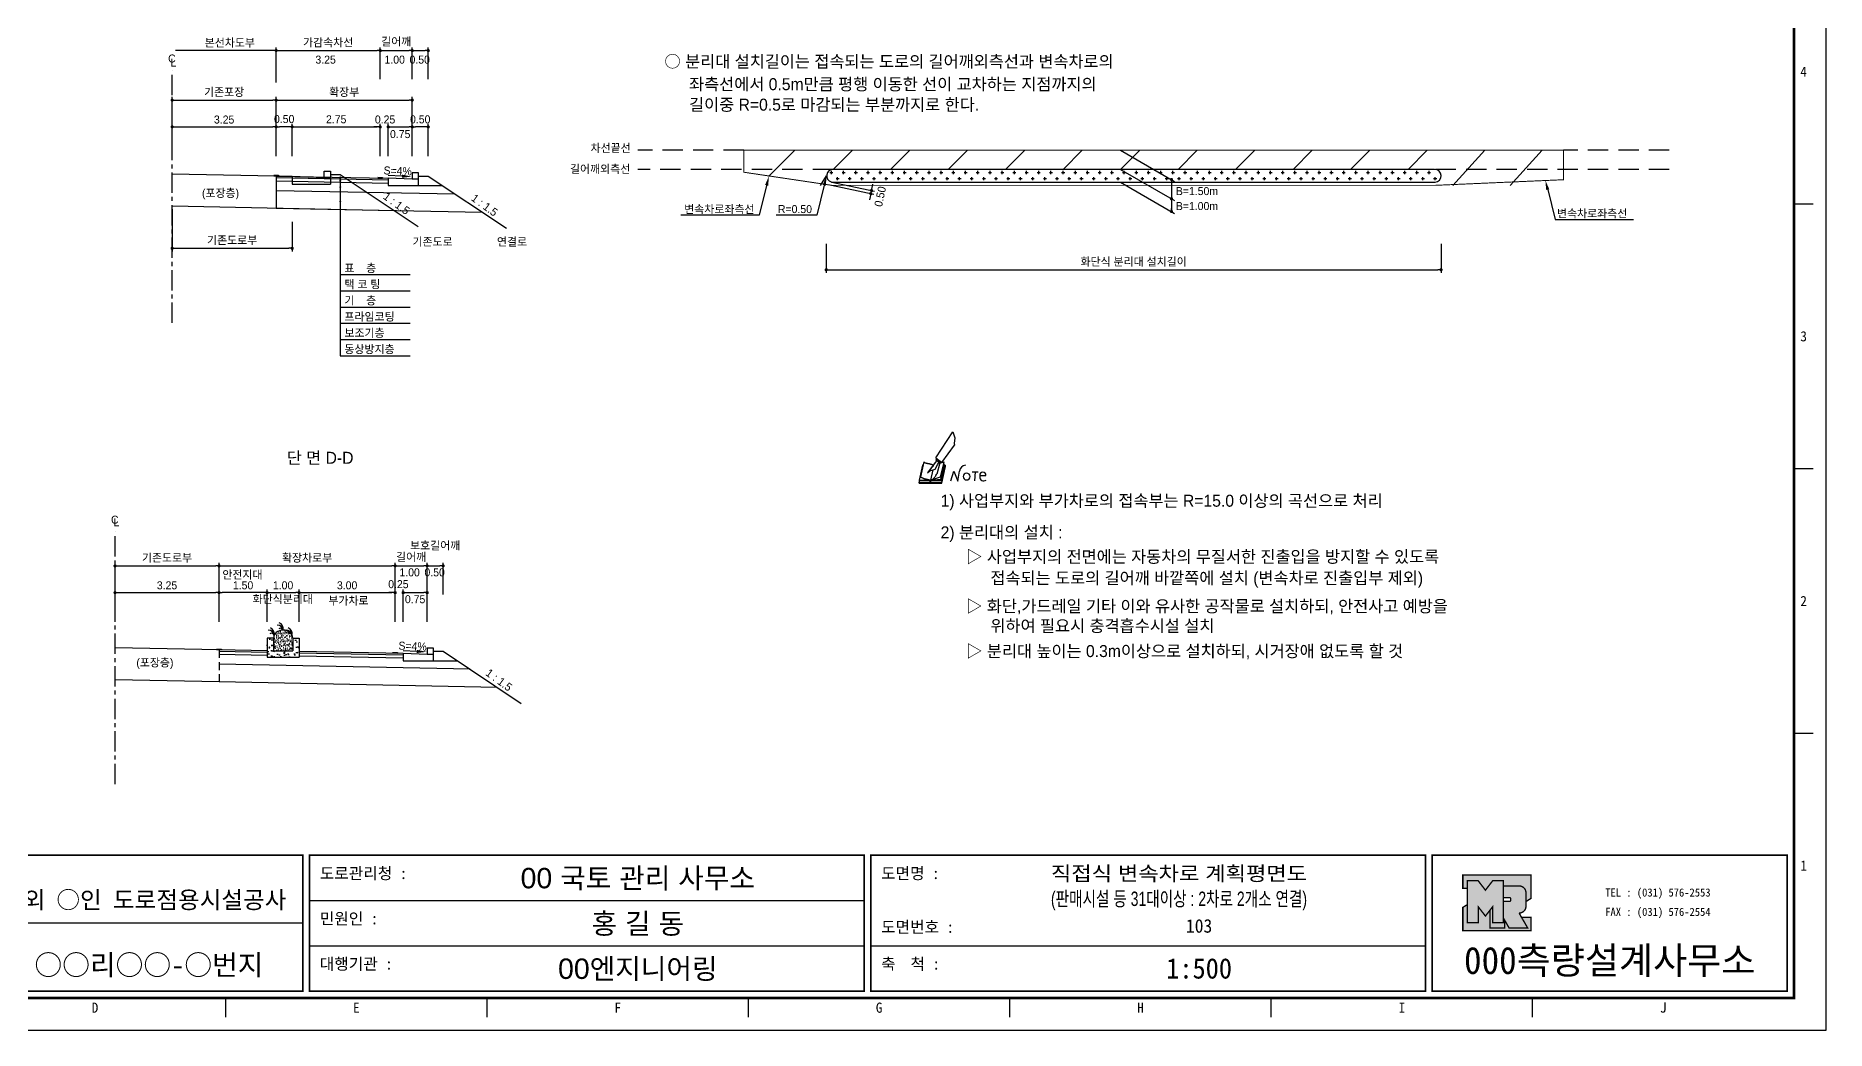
# Model space of a CAD drawing. Header units: millimetres. Extents: x 456 to 880, y -4 to 296.
# Drawn here: x 600.1 to 879.7, y -3.7 to 151.5 of the extents above; entities that cross this region are included whole.
import ezdxf
from ezdxf.enums import TextEntityAlignment as Align

# ---------------------------------------------------------------- set-up
doc = ezdxf.new("R2010")
doc.units = ezdxf.units.MM
doc.linetypes.add('CENTER', pattern=[50.8, 31.75, -6.35, 6.35, -6.35])
doc.linetypes.add('HIDDEN', pattern=[9.525, 6.35, -3.175])
for name, color, linetype in [('CC-GSTR-0004', 4, 'Continuous'), ('CM-LANE-0030', 30, 'Continuous'), ('CZ-DIMT-0002', 7, 'Continuous'), ('CZ-EXST-0002', 1, 'Continuous'), ('CZ-LIN1-0007', 7, 'Continuous'), ('CZ-LIN2-0003', 3, 'Continuous'), ('CZ-LINE-0001', 7, 'Continuous'), ('CZ-TEXT-BOX0', 7, 'Continuous'), ('TITLE', 7, 'Continuous')]:
    doc.layers.add(name, color=color, linetype=linetype)
doc.styles.add('견고딕', font='arial.ttf')
doc.styles.add('돋움', font='')
doc.styles.add('돋음체', font='')
doc.styles.get('돋움').set_extended_font_data('Dotum')
doc.styles.get('돋음체').set_extended_font_data('DotumChe')

# ---------------------------------------------------------------- blocks, each defined once
blk = doc.blocks.new('note')
for p, q in [((0.85, 3.5), (3.53, 7.57)), ((3.53, 7.57), (3.8, 6.64)), ((3.8, 6.64), (3.69, 5.72)), ((3.69, 5.72), (3.74, 5.46)), ((-1.01, 2.9), (-1.53, 0.52)), ((-1, 2.9), (-1.01, 2.9)), ((-0.98, 2.85), (-1, 2.9)), ((-0.95, 2.8), (-0.98, 2.85)), ((1, 3.1), (0.75, 2.77)), ((0.85, 3.5), (1.8, 2.79)), ((1, 3.4), (0.85, 3.21)), ((0.85, 3.21), (1.52, 2.71)), ((1.16, 2.53), (1.37, 2.82)), ((2.13, 2.84), (1.44, 2.63)), ((1.52, 2.71), (1.66, 2.9)), ((1.6, 0.53), (2.13, 2.84)), ((1.8, 2.79), (3.74, 5.46)), ((-1.24, 2.36), (-1.77, 0)), ((-1.77, 0), (1.77, 0)), ((-1.77, 0), (-1.77, -0.3)), ((-1.53, 0.52), (-1.55, 0.54)), ((-1.48, 0.48), (-1.53, 0.52)), ((-1.43, 0.44), (-1.48, 0.48)), ((-1.38, 0.41), (-1.43, 0.44)), ((-1.33, 0.4), (-1.38, 0.41)), ((-1.27, 0.37), (-1.33, 0.4)), ((-1.22, 0.35), (-1.27, 0.37)), ((-1.13, 2.36), (-1.24, 2.36)), ((-1.17, 0.33), (-1.22, 0.35)), ((-1.12, 0.32), (-1.17, 0.33)), ((-1.02, 0.25), (-1.12, 0.32)), ((-0.97, 0.22), (-1.02, 0.25)), ((-0.93, 0.21), (-0.97, 0.22)), ((-0.9, 2.75), (-0.95, 2.8)), ((-0.88, 0.19), (-0.93, 0.21)), ((-0.85, 2.72), (-0.9, 2.75)), ((-0.8, 0.18), (-0.88, 0.19)), ((-0.79, 2.69), (-0.85, 2.72)), ((-0.75, 0.17), (-0.8, 0.18)), ((-0.74, 2.68), (-0.79, 2.69)), ((-0.7, 0.16), (-0.75, 0.17)), ((-0.69, 2.65), (-0.74, 2.68)), ((-0.64, 0.15), (-0.7, 0.16)), ((-0.64, 2.65), (-0.69, 2.65)), ((-0.59, 2.63), (-0.64, 2.65)), ((-0.58, 0.14), (-0.64, 0.15)), ((-0.54, 2.62), (-0.59, 2.63)), ((-0.53, 0.13), (-0.58, 0.14)), ((-0.48, 2.61), (-0.54, 2.62)), ((-0.48, 0.12), (-0.53, 0.13)), ((-0.43, 2.61), (-0.48, 2.61)), ((-0.43, 0.11), (-0.48, 0.12)), ((0.75, 2.77), (-0.46, 1.16)), ((0.37, 2.24), (-0.46, 1.16)), ((-0.46, 1.16), (-0.08, 1.47)), ((-0.38, 2.59), (-0.43, 2.61)), ((-0.38, 0.08), (-0.43, 0.11)), ((-0.33, 2.59), (-0.38, 2.59)), ((-0.29, 0.06), (-0.38, 0.08)), ((-0.27, 2.58), (-0.33, 2.59)), ((-0.23, 0.05), (-0.29, 0.06)), ((-0.22, 2.57), (-0.27, 2.58)), ((-0.16, 0.04), (-0.23, 0.05)), ((-0.17, 2.56), (-0.22, 2.57)), ((-0.12, 2.55), (-0.17, 2.56)), ((-0.11, 0.03), (-0.16, 0.04)), ((-0.07, 2.53), (-0.12, 2.55)), ((-0.04, 0.02), (-0.11, 0.03)), ((-0.08, 1.47), (0.72, 1.75)), ((-0.01, 2.51), (-0.07, 2.53)), ((-0.05, -0.3), (-0.05, 0)), ((0, 0), (-0.04, 0.02)), ((0.04, 2.5), (-0.01, 2.51)), ((0.37, 1.63), (0, 0)), ((0, 0), (1.6, 0.53)), ((0, 0), (1.65, 0.18)), ((0, 0.01), (0.06, 0.04)), ((0, -0.3), (0, 0)), ((0.09, 2.48), (0.04, 2.5)), ((0.05, -0.3), (0.05, 0)), ((0.06, 0.04), (0.11, 0.07)), ((0.14, 2.48), (0.09, 2.48)), ((0.11, 0.07), (0.16, 0.09)), ((0.2, 2.47), (0.14, 2.48)), ((0.16, 0.09), (0.21, 0.12)), ((0.26, 2.43), (0.18, 2.46)), ((0.21, 0.12), (0.27, 0.14)), ((0.34, 2.4), (0.26, 2.43)), ((0.27, 0.14), (0.36, 0.19)), ((0.45, 2.37), (0.34, 2.4)), ((0.36, 0.19), (0.41, 0.22)), ((0.41, 0.22), (0.46, 0.27)), ((0.46, 0.27), (0.51, 0.3)), ((0.51, 0.3), (0.56, 0.34)), ((0.56, 0.34), (0.6, 0.4)), ((0.6, 0.4), (0.64, 0.45)), ((0.64, 0.45), (0.67, 0.51)), ((0.67, 0.51), (0.74, 0.58)), ((0.72, 1.75), (1.16, 2.53)), ((0.74, 0.58), (0.79, 0.63)), ((0.79, 0.63), (0.83, 0.68)), ((0.83, 0.68), (0.86, 0.73)), ((0.86, 0.73), (0.89, 0.79)), ((0.89, 0.84), (0.92, 0.89)), ((0.89, 0.79), (0.89, 0.84)), ((0.92, 0.89), (0.96, 0.95)), ((0.96, 0.95), (1.01, 0.97)), ((1.47, 2.74), (1.01, 0.97)), ((1.65, 0.18), (2.19, 2.48)), ((1.77, 0), (2.3, 2.36)), ((1.77, -0.3), (2.3, 2.07)), ((1.77, -0.38), (2.3, 1.99)), ((1.77, -0.44), (2.3, 1.93)), ((1.77, 0), (1.77, -0.3)), ((2.19, 2.48), (2.04, 2.47)), ((2.3, 2.36), (2.16, 2.36)), ((2.3, 2.36), (2.3, 2.07)), ((3.21, -0.08), (3.68, 1.4)), ((3.68, 1.4), (4.26, -0.14)), ((4.26, -0.14), (4.56, 1.44)), ((6.55, 1.34), (7.46, 1.34)), ((7.01, 1.34), (6.87, -0.11)), ((7.71, 0.77), (7.71, 0.55)), ((7.71, 0.77), (8.67, 0.77)), ((-1.77, -0.3), (1.77, -0.3)), ((-1.77, -0.43), (-1.77, -0.3)), ((-1.77, -0.37), (1.77, -0.37)), ((-1.77, -0.43), (1.77, -0.43))]:
    blk.add_line(p, q)
for centre, major_axis, start_param, end_param in [((0.4, 2.31), (0.0702, 0.0702), 3.283946, 6.425539), ((5.68, 1.23), (-0.806, 0.806), -0.591174, 0.597824), ((5.66, 0.58), (-0.378, 0.378), 3.926991, 10.210176), ((8.3, 0.49), (0.422, 0.422), 2.265602, 4.634911), ((8.19, 0.77), (-0.342, 0.342), 3.926991, 7.068583)]:
    blk.add_ellipse(centre, major_axis=major_axis, ratio=1, start_param=start_param, end_param=end_param)
blk = doc.blocks.new('_Dot')
at = {"color": 0, "linetype": 'ByBlock', "lineweight": -2}
blk.add_line((-0.5, 0), (-1, 0), dxfattribs=at)
at = {"color": 0, "linetype": 'ByBlock', "const_width": 0.5}
blk.add_lwpolyline([(-0.25, 0, 1), (0.25, 0, 1)], format="xyb", close=True, dxfattribs=at)

msp = doc.modelspace()

# ---------------------------------------------------------------- hatches: boundary and pattern name
at = {"layer": 'CZ-EXST-0002'}
h = msp.add_hatch(dxfattribs=at)
h.set_pattern_fill('AR-SAND', color=256, scale=0.01, style=0)
h.set_pattern_definition([(37.5, (-471.89, 3538.33456), (-0.016000313, 0.489413237), [0, -0.38608, 0, -0.4318, 0, -0.41275]), (7.5, (-471.89, 3538.33456), (0.44952328, 0.7168251), [0, -0.20828, 0, -0.34798, 0, -0.13335]), (327.5, (-472.20244, 3538.33456), (0.79099237, 0.001437185), [0, -0.127, 0, -0.4572, 0, -0.5969]), (317.5, (-472.20244, 3538.33456), (0.76355645, 0.22292932), [0, -0.0635, 0, -0.29972, 0, -0.3429])])
edge = h.paths.add_edge_path()
edge.add_ellipse((638.73, 57.49), major_axis=(-1.5, 0), ratio=0.829212, start_angle=180, end_angle=360)
edge.add_line((637.23, 57.49), (637.23, 55.49))
edge.add_line((637.23, 55.49), (640.23, 55.49))
edge.add_line((640.23, 55.49), (640.23, 57.49))
h = msp.add_hatch(dxfattribs=at)
h.set_pattern_fill('AR-CONC', color=256, scale=0.01, style=0)
h.set_pattern_definition([(50, (-471.89, 3538.3346), (1.8218467, -0.15939086), [0.1905, -2.0955]), (355, (-471.89, 3538.3346), (-0.3524283, 1.9105664), [0.1524, -1.6764]), (100.451, (-471.7382, 3538.3213), (1.469425, 1.7511669), [0.1619, -1.7809]), (46.1842, (-471.89, 3538.8426), (2.7107904, -0.4204233), [0.28575, -3.14325]), (96.6356, (-471.664, 3538.8075), (2.3740423, 2.4742556), [0.24285, -2.67135]), (351.184, (-471.89, 3538.8426), (2.374046, 2.4742512), [0.2286, -2.5146]), (21, (-471.636, 3538.7156), (1.5161488, -1.0226552), [0.1905, -2.0955]), (326, (-471.636, 3538.7156), (0.6180203, 1.8418797), [0.1524, -1.6764]), (71.4514, (-471.5097, 3538.6303), (2.1341649, 0.8192286), [0.1619, -1.7809]), (37.5, (-471.89, 3538.33456), (0.03088603, 0.84555039), [0, -1.65608, 0, -1.7018, 0, -1.68275]), (7.5, (-471.89, 3538.3346), (0.66819663, 1.00180575), [0, -0.97028, 0, -1.61798, 0, -0.64135]), (327.5, (-472.45644, 3538.33456), (1.35590595, -0.05728744), [0, -0.635, 0, -1.9812, 0, -2.6289]), (317.5, (-472.7104, 3538.3346), (1.4812918, 0.2542649), [0, -0.8255, 0, -1.31572, 0, -1.8669])])
h.paths.add_polyline_path([(641.23, 54.49), (641.23, 57.49), (640.23, 57.49), (640.23, 55.49), (637.23, 55.49), (637.23, 57.49), (636.23, 57.49), (636.23, 54.49)])
at = {"layer": 'CZ-LIN1-0007'}
for points in [[(638.02, 129.64), (638.02, 129.77), (637.27, 129.78), (637.27, 129.66)], [(654.27, 129.32), (654.27, 129.44), (653.52, 129.46), (653.52, 129.33)], [(629.1, 55.64), (629.1, 55.77), (628.35, 55.78), (628.35, 55.66)], [(656.6, 55.09), (656.6, 55.22), (655.85, 55.23), (655.85, 55.11)]]:
    msp.add_hatch(color=256, dxfattribs=at).paths.add_polyline_path(points)
at = {"layer": 'CZ-LIN2-0003'}
h = msp.add_hatch(dxfattribs=at)
h.set_pattern_fill('CROSS', color=256, scale=0.15, style=0)
h.set_pattern_definition([(0, (391.714, -327.96), (0.9525, 0.9525), [0.47625, -1.42875]), (90, (391.9521, -328.1981), (-0.9525, 0.9525), [0.47625, -1.42875])])
h.paths.add_polyline_path([(724.62, 130.69, 0.857281), (724.32, 128.73, -0.001024), (724.46, 128.69), (818.59, 128.69, 1), (818.59, 130.69)])
at = {"layer": 'TITLE', "ltscale": 150}
h = msp.add_hatch(color=8, dxfattribs=at)
edge = h.paths.add_edge_path()
edge.add_line((833.66, 20.48), (822.99, 20.48))
edge.add_line((822.99, 20.48), (822.99, 18.4))
edge.add_line((822.99, 18.4), (823.7, 18.4))
edge.add_line((823.7, 18.4), (823.7, 19.58))
edge.add_line((823.7, 19.58), (825.39, 19.58))
edge.add_line((825.39, 19.58), (826.52, 18.12))
edge.add_line((826.52, 18.12), (827.65, 19.58))
edge.add_line((827.65, 19.58), (829.34, 19.58))
edge.add_line((829.34, 19.58), (829.34, 18.78))
edge.add_line((829.34, 18.78), (831.78, 18.78))
edge.add_arc((831.78, 17.71), 1.07, 0, 90, ccw=False)
edge.add_line((832.85, 17.71), (832.85, 16.34))
edge.add_line((832.85, 16.34), (833.66, 16.85))
edge.add_line((833.66, 16.85), (833.66, 20.48))
h.paths.add_polyline_path([(827.21, 14.96), (826.52, 14.08), (825.39, 15.53), (825.39, 13.02), (823.7, 13.02), (823.7, 15.87), (822.99, 15.43), (822.99, 11.79), (833.66, 11.79), (833.66, 13.87), (832.16, 13.87), (833.12, 12.22), (830.22, 12.22), (829.52, 13.43), (829.52, 12.22), (827.21, 12.22)])
msp.add_hatch(color=5, dxfattribs=at).paths.add_polyline_path([(829.34, 19.58), (827.65, 19.58), (826.52, 18.12), (825.39, 19.58), (823.7, 19.58), (823.7, 13.02), (825.39, 13.02), (825.39, 15.53), (826.52, 14.08), (827.65, 15.53), (827.65, 13.02), (829.34, 13.02)])
h = msp.add_hatch(color=161, dxfattribs=at)
edge = h.paths.add_edge_path()
edge.add_arc((831.78, 17.71), 1.07, 360, 450)
edge.add_line((831.78, 18.78), (829.34, 18.78))
edge.add_line((829.34, 18.78), (829.34, 16.93))
edge.add_line((829.34, 16.93), (830.34, 16.93))
edge.add_arc((830.34, 16.81), 0.113, 0, 90, ccw=False)
edge.add_line((830.45, 16.81), (830.45, 16.5))
edge.add_arc((830.34, 16.5), 0.113, 270, 360, ccw=False)
edge.add_line((830.34, 16.39), (829.34, 16.39))
edge.add_line((829.34, 16.39), (829.34, 13.02))
edge.add_line((829.34, 13.02), (827.65, 13.02))
edge.add_line((827.65, 13.02), (827.65, 15.53))
edge.add_line((827.65, 15.53), (827.21, 14.96))
edge.add_line((827.21, 14.96), (827.21, 12.22))
edge.add_line((827.21, 12.22), (829.52, 12.22))
edge.add_line((829.52, 12.22), (829.52, 13.43))
edge.add_line((829.52, 13.43), (830.22, 12.22))
edge.add_line((830.22, 12.22), (833.12, 12.22))
edge.add_line((833.12, 12.22), (831.78, 14.54))
edge.add_arc((831.78, 15.61), 1.07, 270, 360)
edge.add_line((832.85, 15.61), (832.85, 17.71))

# ---------------------------------------------------------------- linework, layer by layer
at = {"color": 0, "linetype": 'ByBlock', "lineweight": -2}
for p, q in [((637.4, 149.24), (637.15, 149.24)), ((777.48, 128.85), (777.48, 128.6)), ((730.48, 126.65), (730.43, 126.41)), ((730.69, 127.62), (730.74, 127.86)), ((777.48, 125.85), (777.48, 125.6)), ((777.48, 124.35), (777.48, 124.6))]:
    msp.add_line(p, q, dxfattribs=at)
at = {"color": 0, "linetype": 'ByBlock', "const_width": 0.25}
for points in [[(637.52, 149.24, 1), (637.77, 149.24, 1)], [(777.48, 128.98, 1), (777.48, 129.23, 1)], [(730.51, 126.77, 1), (730.56, 127.02, 1)], [(730.66, 127.5, 1), (730.61, 127.25, 1)], [(777.48, 125.98, 1), (777.48, 126.23, 1)], [(777.48, 124.23, 1), (777.48, 123.98, 1)]]:
    msp.add_lwpolyline(points, format="xyb", close=True, dxfattribs=at)
at = {"layer": 'CC-GSTR-0004'}
for points in [[(659.9, 129.15), (658.9, 129.15), (655.15, 129.3), (655.15, 128.15), (659.9, 128.15), (659.9, 130.15), (658.9, 130.15), (658.9, 129.15)], [(662.23, 54.93), (661.23, 54.93), (657.48, 55.08), (657.48, 53.93), (662.23, 53.93), (662.23, 55.93), (661.23, 55.93), (661.23, 54.93)]]:
    msp.add_lwpolyline(points, dxfattribs=at)
at = {"layer": 'CM-LANE-0030'}
for p, q in [((714.62, 129.65), (718.66, 133.69)), ((724.64, 130.69), (727.64, 133.69)), ((733.62, 130.69), (736.62, 133.69)), ((742.6, 130.69), (745.6, 133.69)), ((751.58, 130.69), (754.58, 133.69)), ((760.56, 130.69), (763.56, 133.69)), ((769.54, 130.69), (772.54, 133.69)), ((778.52, 130.69), (781.52, 133.69)), ((787.5, 130.69), (790.5, 133.69)), ((796.48, 130.69), (799.48, 133.69)), ((805.46, 130.69), (808.46, 133.69)), ((814.44, 130.69), (817.44, 133.69)), ((821.42, 128.19), (826.42, 133.69)), ((830.4, 128.19), (835.4, 133.69)), ((722.64, 128.19), (723.62, 129.67))]:
    msp.add_line(p, q, dxfattribs=at)
at = {"layer": 'CM-LANE-0030', "const_width": 0.15}
msp.add_lwpolyline([(838.72, 133.69), (838.72, 129.07), (818.62, 128.19), (724.46, 128.19, -0.142447), (724.46, 128.19), (710.69, 130.24), (710.69, 133.69)], format="xyb", close=True, dxfattribs=at)
at = {"layer": 'CZ-EXST-0002'}
for p, q in [((621.4, 129.98), (640.15, 129.6)), ((640.15, 129.6), (640.15, 128.4)), ((640.15, 129.6), (645.15, 129.4)), ((645.15, 129.4), (645.15, 130.4)), ((645.15, 130.4), (646.15, 130.4)), ((645.15, 129.4), (646.15, 129.4)), ((646.15, 130.4), (646.15, 128.4)), ((646.15, 129.9), (647.65, 129.9)), ((647.65, 129.9), (659.85, 121.77)), ((640.15, 128.4), (646.15, 128.4)), ((621.4, 124.98), (656.08, 124.28)), ((628.73, 55.65), (612.48, 55.98)), ((628.73, 50.65), (612.48, 50.98))]:
    msp.add_line(p, q, dxfattribs=at)
at = {"layer": 'CZ-LIN1-0007'}
for p, q in [((637.27, 129.78), (638.02, 129.77)), ((637.27, 129.66), (638.02, 129.64)), ((638.02, 129.77), (638.02, 129.64)), ((653.52, 129.46), (654.27, 129.44)), ((653.52, 129.33), (654.27, 129.32)), ((654.27, 129.44), (654.27, 129.32)), ((628.35, 55.78), (629.1, 55.77)), ((628.35, 55.66), (628.35, 55.78)), ((629.1, 55.64), (628.35, 55.66)), ((629.1, 55.77), (629.1, 55.64)), ((655.85, 55.11), (655.85, 55.23)), ((655.85, 55.23), (656.6, 55.22)), ((656.6, 55.09), (655.85, 55.11)), ((656.6, 55.22), (656.6, 55.09))]:
    msp.add_line(p, q, dxfattribs=at)
at = {"layer": 'CZ-LIN2-0003'}
for p, q in [((637.65, 129.65), (655.15, 129.3)), ((637.65, 129.65), (637.65, 124.65)), ((637.65, 129.4), (655.15, 129.05)), ((637.65, 128.9), (655.15, 128.55)), ((659.9, 129.65), (661.4, 129.65)), ((661.4, 129.65), (673.6, 121.52)), ((637.65, 127.4), (665.61, 126.84)), ((659.9, 128.15), (663.65, 128.15)), ((637.65, 124.65), (669.87, 124.01)), ((636.23, 57.49), (636.23, 54.49)), ((637.23, 57.49), (636.23, 57.49)), ((637.23, 57.49), (637.23, 55.49)), ((640.23, 57.49), (640.23, 55.49)), ((640.23, 57.49), (641.23, 57.49)), ((641.23, 57.49), (641.23, 54.49)), ((636.23, 55.5), (628.73, 55.65)), ((636.23, 55.25), (628.73, 55.4)), ((636.23, 54.75), (628.73, 54.9)), ((667.94, 52.62), (628.73, 53.4)), ((636.23, 54.49), (641.23, 54.49)), ((637.23, 55.49), (640.23, 55.49)), ((657.48, 55.08), (641.23, 55.4)), ((657.48, 54.83), (641.23, 55.15)), ((657.48, 54.33), (641.23, 54.65)), ((662.23, 55.43), (663.73, 55.43)), ((662.23, 53.93), (665.98, 53.93)), ((663.73, 55.43), (675.93, 47.29)), ((672.19, 49.78), (628.73, 50.65))]:
    msp.add_line(p, q, dxfattribs=at)
msp.add_lwpolyline([(818.59, 130.69), (724.62, 130.69, 0.857281), (724.32, 128.73, -0.001024), (724.46, 128.69), (818.62, 128.69), (818.66, 128.69, 0.966023)], format="xyb", close=True, dxfattribs=at)
for centre, radius, start, end in [((636.36, 58.17), 1, 347.1802, 67.3267), ((637.86, 58.61), 0.88, 7.8639, 92.7752), ((638.31, 58.58), 0.44, 19.771, 124.0366), ((637.75, 58.96), 1, 347.1802, 67.3267), ((639.14, 58.17), 1, 347.1802, 67.3267), ((636.46, 57.83), 0.88, 7.8639, 92.7752), ((636.92, 57.8), 0.44, 19.771, 124.0366), ((639.25, 57.83), 0.88, 7.8639, 92.7752), ((639.71, 57.8), 0.44, 19.771, 124.0366)]:
    msp.add_arc(centre, radius, start, end, dxfattribs=at)
msp.add_ellipse((638.73, 57.49), major_axis=(-1.5, 0), ratio=0.829212, start_param=3.141593, end_param=6.283185, dxfattribs=at)
at = {"layer": 'CZ-LINE-0001'}
for p, q in [((637.65, 149.24), (621.9, 149.24)), ((637.65, 144.27), (637.65, 149.74)), ((637.65, 144.77), (637.65, 149.74)), ((638.15, 149.24), (653.4, 149.24)), ((653.9, 144.77), (653.9, 149.74)), ((653.9, 144.77), (653.9, 149.74)), ((654.4, 149.24), (658.4, 149.24)), ((658.9, 144.77), (658.9, 149.74)), ((658.9, 144.77), (658.9, 149.74)), ((659.4, 149.24), (660.9, 149.24)), ((661.4, 144.77), (661.4, 149.74)), ((621.4, 137.82), (621.4, 142)), ((621.9, 141.5), (637.15, 141.5)), ((637.65, 137.82), (637.65, 142)), ((637.65, 137.82), (637.65, 142)), ((638.15, 141.5), (658.4, 141.5)), ((658.9, 137.82), (658.9, 142)), ((621.4, 132.77), (621.4, 137.82)), ((621.9, 137.32), (637.15, 137.32)), ((637.65, 132.77), (637.65, 137.82)), ((637.65, 132.77), (637.65, 137.82)), ((639.65, 137.32), (638.15, 137.32)), ((640.15, 132.77), (640.15, 137.82)), ((640.15, 132.77), (640.15, 137.82)), ((640.65, 137.32), (653.4, 137.32)), ((653.4, 137.32), (652.9, 137.32)), ((653.9, 132.77), (653.9, 137.82)), ((653.9, 132.77), (653.9, 137.82)), ((655.15, 132.77), (655.15, 137.82)), ((655.15, 132.77), (655.15, 137.82)), ((655.65, 137.32), (658.4, 137.32)), ((655.65, 137.32), (656.15, 137.32)), ((658.9, 132.77), (658.9, 137.82)), ((658.9, 135.21), (658.9, 137.82)), ((660.9, 137.32), (659.4, 137.32)), ((661.4, 132.77), (661.4, 137.82)), ((769.54, 133.69), (777.98, 128.81)), ((647.66, 129.46), (647.66, 101.59)), ((724.46, 128.69), (731.12, 127.27)), ((769.54, 130.69), (777.98, 125.81)), ((769.54, 128.69), (777.98, 123.81)), ((777.48, 129.1), (777.48, 124.1)), ((724.36, 128.21), (731.02, 126.79)), ((730.43, 126.41), (730.33, 125.92)), ((730.74, 127.86), (730.84, 128.35)), ((621.4, 124.48), (621.4, 117.86)), ((640.15, 122.47), (640.15, 117.86)), ((621.9, 118.36), (639.65, 118.36)), ((723.56, 119.05), (723.56, 114.51)), ((819.59, 119.05), (819.59, 114.51)), ((724.06, 115.01), (819.09, 115.01)), ((647.66, 114.25), (658.6, 114.25)), ((647.66, 111.72), (658.6, 111.72)), ((647.66, 109.19), (658.6, 109.19)), ((647.66, 106.66), (658.6, 106.66)), ((647.66, 104.12), (658.6, 104.12)), ((647.66, 101.59), (658.6, 101.59)), ((612.48, 65.08), (612.48, 69.26)), ((612.98, 68.76), (628.23, 68.76)), ((628.73, 65.08), (628.73, 69.26)), ((628.73, 65.08), (628.73, 69.26)), ((629.23, 68.76), (655.73, 68.76)), ((656.23, 65.08), (656.23, 69.26)), ((656.23, 64.28), (656.23, 69.26)), ((656.73, 68.76), (660.73, 68.76)), ((661.23, 64.28), (661.23, 69.26)), ((661.23, 64.28), (661.23, 69.26)), ((661.73, 68.76), (663.23, 68.76)), ((663.73, 64.28), (663.73, 69.26)), ((612.48, 60.03), (612.48, 65.08)), ((612.98, 64.58), (628.23, 64.58)), ((628.73, 60.03), (628.73, 65.08)), ((628.73, 60.03), (628.73, 65.08)), ((635.73, 64.58), (629.23, 64.58)), ((636.23, 60.03), (636.23, 65.08)), ((636.23, 60.03), (636.23, 65.08)), ((636.73, 64.58), (640.73, 64.58)), ((641.23, 60.03), (641.23, 65.08)), ((641.23, 60.03), (641.23, 65.08)), ((641.73, 64.58), (655.73, 64.58)), ((655.73, 64.58), (655.23, 64.58)), ((656.23, 60.03), (656.23, 65.08)), ((656.23, 60.03), (656.23, 65.08)), ((657.48, 60.03), (657.48, 65.08)), ((657.48, 60.03), (657.48, 65.08)), ((657.98, 64.58), (658.48, 64.58)), ((657.98, 64.58), (660.73, 64.58)), ((661.23, 60.03), (661.23, 65.08))]:
    msp.add_line(p, q, dxfattribs=at)
at = {"layer": 'CZ-LINE-0001', "linetype": 'CENTER', "ltscale": 0.1}
for p, q in [((621.4, 106.7), (621.4, 146.08)), ((612.48, 34.69), (612.48, 74.07))]:
    msp.add_line(p, q, dxfattribs=at)
at = {"layer": 'CZ-LINE-0001', "linetype": 'HIDDEN', "ltscale": 0.5}
for p, q in [((710.69, 133.69), (694.16, 133.69)), ((855.24, 133.69), (838.72, 133.69)), ((724.62, 130.69), (694.16, 130.69)), ((855.24, 130.69), (818.59, 130.69))]:
    msp.add_line(p, q, dxfattribs=at)
at = {"layer": 'CZ-LINE-0001', "linetype": 'HIDDEN', "ltscale": 0.2}
msp.add_line((628.73, 55.65), (628.73, 50.65), dxfattribs=at)
at = {"layer": 'CZ-LINE-0001'}
for points in [[(657.29, 129.62), (655.15, 129.71)], [(714.25, 128.19), (713.08, 123.53), (700.85, 123.53)], [(723.25, 128.22), (722.08, 123.55), (715.74, 123.55)], [(659.62, 55.4), (657.48, 55.48)]]:
    msp.add_lwpolyline(points, dxfattribs=at)
at = {"layer": 'CZ-LINE-0001', "extrusion": (0, 0, -1)}
msp.add_lwpolyline([(-836.25, 127.53), (-837.42, 122.86), (-849.65, 122.86)], dxfattribs=at)
at = {"layer": 'CZ-LINE-0001', "linetype": 'ByBlock'}
for centre, start, end in [((647.66, 129.4), 0, 180), ((647.66, 129.4), 0, 180), ((647.66, 129.4), 180, 0), ((647.66, 129.4), 180, 0), ((647.66, 129.19), 0, 180), ((647.66, 129.19), 0, 180), ((647.66, 129.19), 180, 0), ((647.66, 129.19), 180, 0), ((647.66, 128.96), 0, 180), ((647.66, 128.96), 0, 180), ((647.66, 128.96), 180, 0), ((647.66, 128.96), 180, 0), ((647.66, 128.71), 0, 180), ((647.66, 128.71), 0, 180), ((647.66, 128.71), 180, 0), ((647.66, 128.71), 180, 0), ((647.66, 127.91), 0, 180), ((647.66, 127.91), 0, 180), ((647.66, 127.91), 180, 0), ((647.66, 127.91), 180, 0), ((647.66, 125.67), 0, 180), ((647.66, 125.67), 0, 180), ((647.66, 125.67), 180, 0), ((647.66, 125.67), 180, 0)]:
    msp.add_arc(centre, 0.0625, start, end, dxfattribs=at)
at = {"layer": 'CZ-LINE-0001'}
for points in [[(657.3, 129.87), (658.79, 129.56), (657.28, 129.37)], [(714.01, 128.25), (714.62, 129.65), (714.49, 128.13)], [(723.01, 128.28), (723.62, 129.67), (723.5, 128.15)], [(659.63, 55.65), (661.12, 55.34), (659.61, 55.15)]]:
    msp.add_solid(points, dxfattribs=at)
at = {"layer": 'CZ-LINE-0001', "extrusion": (0, 0, -1)}
msp.add_solid([(-836.49, 127.59), (-835.88, 128.98), (-836.01, 127.47)], dxfattribs=at)
at = {"layer": 'TITLE', "color": 7, "linetype": 'Continuous'}
for p, q in [((877.73, 125.27), (874.71, 125.27)), ((877.73, 83.94), (874.71, 83.94)), ((877.73, 42.61), (874.71, 42.61)), ((629.76, -1.74), (629.76, 1.29)), ((670.59, -1.74), (670.59, 1.29)), ((711.41, -1.74), (711.41, 1.29)), ((752.24, -1.74), (752.24, 1.29)), ((793.06, -1.74), (793.06, 1.29)), ((833.88, -1.74), (833.88, 1.29))]:
    msp.add_line(p, q, dxfattribs=at)
at = {"layer": 'TITLE', "ltscale": 150}
for p, q in [((642.87, 16.49), (729.48, 16.49)), ((641.81, 12.96), (555.2, 12.96)), ((642.87, 9.42), (729.48, 9.42)), ((730.54, 9.42), (817.15, 9.42))]:
    msp.add_line(p, q, dxfattribs=at)
at = {"layer": 'TITLE'}
msp.add_line((874.82, 1.29), (465.96, 1.29), dxfattribs=at)
msp.add_lwpolyline([(456.38, -3.75), (879.74, -3.75), (879.74, 295.63), (456.38, 295.63)], close=True, dxfattribs=at)
at = {"layer": 'TITLE', "linetype": 'Continuous', "const_width": 0.403}
msp.add_lwpolyline([(466.46, 1.29), (466.46, 290.59), (874.71, 290.59), (874.71, 1.29)], close=True, dxfattribs=at)
at = {"layer": 'TITLE', "ltscale": 150}
for points, const_width in [([(555.2, 23.57), (641.81, 23.57), (641.81, 2.35), (555.2, 2.35)], 0.265), ([(729.48, 2.35), (642.87, 2.35), (642.87, 23.57), (729.48, 23.57)], 0.265), ([(730.54, 23.57), (817.15, 23.57), (817.15, 2.35), (730.54, 2.35)], 0.265), ([(873.65, 23.57), (873.65, 2.35), (818.21, 2.35), (818.21, 23.57), (873.65, 23.57)], 0.265), ([(829.34, 19.58), (827.65, 19.58), (826.52, 18.12), (825.39, 19.58), (823.7, 19.58), (823.7, 13.02), (825.39, 13.02), (825.39, 15.53), (826.52, 14.08), (827.65, 15.53), (827.65, 13.02), (829.34, 13.02)], 0.212), ([(827.21, 14.96), (826.52, 14.08), (825.39, 15.53), (825.39, 13.02), (823.7, 13.02), (823.7, 15.87), (822.99, 15.43), (822.99, 11.79), (833.66, 11.79), (833.66, 13.87), (832.16, 13.87), (833.12, 12.22), (830.22, 12.22), (829.52, 13.43), (829.52, 12.22), (827.21, 12.22)], 0.212)]:
    msp.add_lwpolyline(points, close=True, dxfattribs=dict(at, const_width=const_width))
at = {"layer": 'TITLE', "ltscale": 150, "const_width": 0.212}
for points in [[(833.66, 20.48), (822.99, 20.48), (822.99, 18.4), (823.7, 18.4), (823.7, 19.58), (825.39, 19.58), (826.52, 18.12), (827.65, 19.58), (829.34, 19.58), (829.34, 18.78), (831.78, 18.78, -0.414214), (832.85, 17.71), (832.85, 16.34), (833.66, 16.85)], [(832.85, 17.71, 0.414214), (831.78, 18.78), (829.34, 18.78), (829.34, 16.93), (830.34, 16.93, -0.414214), (830.45, 16.81), (830.45, 16.5, -0.414214), (830.34, 16.39), (829.34, 16.39), (829.34, 13.02), (827.65, 13.02), (827.65, 15.53), (827.21, 14.96), (827.21, 12.22), (829.52, 12.22), (829.52, 13.43), (830.22, 12.22), (833.12, 12.22), (831.78, 14.54, 0.414214), (832.85, 15.61)]]:
    msp.add_lwpolyline(points, format="xyb", close=True, dxfattribs=at)

# ---------------------------------------------------------------- block references
at = {"layer": 'CZ-LINE-0001', "xscale": 0.5, "yscale": 0.5, "zscale": 0.5, "rotation": 180}
for p in [(637.65, 149.24), (653.9, 149.24), (658.9, 149.24), (621.4, 141.5), (637.65, 141.5), (621.4, 137.32), (637.65, 137.32), (640.15, 137.32), (655.15, 137.32), (655.15, 137.32), (658.9, 137.32), (621.4, 118.36), (723.56, 115.01), (612.48, 68.76), (628.73, 68.76), (656.23, 68.76), (661.23, 68.76), (612.48, 64.58), (628.73, 64.58), (636.23, 64.58), (641.23, 64.58), (657.48, 64.58), (657.48, 64.58)]:
    msp.add_blockref('_Dot', p, dxfattribs=at)
at = {"layer": 'CZ-LINE-0001', "xscale": 0.5, "yscale": 0.5, "zscale": 0.5}
for p in [(653.9, 149.24), (658.9, 149.24), (661.4, 149.24), (637.65, 141.5), (658.9, 141.5), (637.65, 137.32), (640.15, 137.32), (653.9, 137.32), (653.9, 137.32), (658.9, 137.32), (661.4, 137.32), (640.15, 118.36), (819.59, 115.01), (628.73, 68.76), (656.23, 68.76), (661.23, 68.76), (663.73, 68.76), (628.73, 64.58), (636.23, 64.58), (641.23, 64.58), (656.23, 64.58), (656.23, 64.58), (661.23, 64.58)]:
    msp.add_blockref('_Dot', p, dxfattribs=at)
at = {"layer": 'CZ-TEXT-BOX0'}
msp.add_blockref('note', (739.83, 82.13), dxfattribs=at)

# ---------------------------------------------------------------- texts
at = {"layer": 'CZ-DIMT-0002', "style": '돋움'}
for s, p in [('C', (621.36, 148)), ('L', (621.62, 147.35)), ('차선끝선', (689.89, 134.02)), ('C', (612.44, 75.98)), ('L', (612.7, 75.58))]:
    msp.add_text(s, height=1.25, dxfattribs=at).set_placement(p, align=Align.MIDDLE_CENTER)
for s, p in [('3.25', (643.78, 147.2)), ('1.00', (654.57, 147.2)), ('0.50', (658.48, 147.2)), ('길어깨외측선', (683.54, 130.11)), ('(포장층)', (626.06, 126.36)), ('B=1.50m', (778.17, 126.67)), ('변속차로좌측선', (701.38, 123.84)), ('R=0.50', (716.02, 123.86)), ('B=1.00m', (778.17, 124.33)), ('변속차로좌측선', (837.7, 123.17)), ('기존도로', (658.94, 118.76)), ('연결로', (672.13, 118.76)), ('표    층', (648.31, 114.64)), ('택 코 팅', (648.31, 112.11)), ('기    층', (648.31, 109.58)), ('프라임코팅', (648.31, 107.05)), ('보조기층', (648.31, 104.51)), ('동상방지층', (648.31, 101.98)), ('안전지대', (629.24, 66.77)), ('1.00', (656.9, 67.13)), ('0.50', (660.81, 67.13)), ('화단식분리대', (633.97, 62.94)), ('부가차로', (645.8, 62.71)), ('(포장층)', (615.81, 53.04))]:
    msp.add_text(s, height=1.25, dxfattribs=at).set_placement(p)
for s, p in [('○ 분리대 설치길이는 접속되는 도로의 길어깨외측선과 변속차로의', (698.28, 147.54)), ('좌측선에서 0.5m만큼 평행 이동한 선이 교차하는 지점까지의', (702.13, 143.99)), ('길이중 R=0.5로 마감되는 부분까지로 한다.', (702.13, 140.79)), ('1) 사업부지와 부가차로의 접속부는 R=15.0 이상의 곡선으로 처리', (741.43, 78.94)), ('2) 분리대의 설치 :', (741.43, 74)), ('▷ 사업부지의 전면에는 자동차의 무질서한 진출입을 방지할 수 있도록', (745.41, 70.2)), ('접속되는 도로의 길어깨 바깥쪽에 설치 (변속차로 진출입부 제외)', (749.2, 66.87)), ('▷ 화단,가드레일 기타 이와 유사한 공작물로 설치하되, 안전사고 예방을', (745.41, 62.47)), ('위하여 필요시 충격흡수시설 설치', (749.2, 59.4)), ('▷ 분리대 높이는 0.3m이상으로 설치하되, 시거장애 없도록 할 것', (745.41, 55.46))]:
    msp.add_text(s, height=1.875, dxfattribs=at).set_placement(p, align=Align.MIDDLE_LEFT)
for s, rotation, p in [('S=4%', 357.7094, (656.63, 130.45)), ('1 : 1.5', 323.8881, (656.45, 125.36)), ('1 : 1.5', 323.8881, (670.2, 125.11)), ('S=4%', 357.7094, (658.96, 56.23)), ('1 : 1.5', 323.8881, (672.45, 50.94))]:
    msp.add_text(s, height=1.25, rotation=rotation, dxfattribs=at).set_placement(p, align=Align.MIDDLE_CENTER)
at = {"layer": 'CZ-DIMT-0002', "insert": (630.41, 150.39), "char_height": 1.25, "attachment_point": 5, "style": '돋움'}
msp.add_mtext('본선차도부', dxfattribs=at)
at = {"layer": 'CZ-DIMT-0002', "insert": (731.99, 126.44), "char_height": 1.25, "attachment_point": 5, "rotation": 78.0015, "style": '돋움'}
msp.add_mtext('\\A1;0.50', dxfattribs=at)
at = {"layer": 'CZ-LINE-0001', "char_height": 1.25, "attachment_point": 5, "style": '돋움'}
for s, insert in [('\\A1;가감속차선', (645.77, 150.44)), ('\\A1;길어깨', (656.4, 150.57)), ('\\A1;기존포장', (629.52, 142.69)), ('\\A1;확장부', (648.27, 142.69)), ('\\A1;3.25', (629.52, 138.46)), ('\\A1;0.50', (638.9, 138.54)), ('\\A1;2.75', (647.02, 138.5)), ('\\A1;0.25', (654.66, 138.47)), ('\\A1;0.50', (660.15, 138.49)), ('\\A1;0.75', (657.02, 136.19)), ('\\A1;기존도로부', (630.77, 119.55)), ('\\A1;화단식 분리대 설치길이', (771.57, 116.2)), ('\\A1;보호길어깨', (662.48, 71.87)), ('\\A1;기존도로부', (620.6, 69.95)), ('\\A1;확장차로{\\fGulimChe|b0|i0|c129|p32;부}', (642.48, 69.96)), ('\\A1;길어깨', (658.73, 70.08)), ('\\A1;3.25', (620.6, 65.72)), ('\\A1;1.50', (632.48, 65.72)), ('\\A1;1.00', (638.73, 65.72)), ('\\A1;3.00', (648.73, 65.72)), ('\\A1;0.25', (656.74, 65.9)), ('\\A1;0.75', (659.35, 63.55))]:
    msp.add_mtext(s, dxfattribs=dict(at, insert=insert))
at = {"layer": 'CZ-TEXT-BOX0', "style": '돋움'}
msp.add_text('단 면 D-D', height=1.875, dxfattribs=at).set_placement((644.51, 85.64), align=Align.MIDDLE_CENTER)
at = {"layer": 'TITLE', "color": 3, "linetype": 'Continuous', "style": '돋음체'}
for s, p in [('4', (876.22, 145.94)), ('3', (876.22, 104.61)), ('2', (876.22, 63.28)), ('1', (876.22, 21.96)), ('D', (609.35, -0.23)), ('E', (650.17, -0.23)), ('F', (691, -0.23)), ('G', (731.82, -0.23)), ('H', (772.65, -0.23)), ('I', (813.47, -0.23)), ('J', (854.3, -0.23))]:
    msp.add_text(s, height=1.59, dxfattribs=at).set_placement(p, align=Align.MIDDLE)
at = {"layer": 'TITLE', "style": '돋음체'}
for s, p in [('도로관리청 :', (644.46, 19.85)), ('도면명 :', (732.13, 19.85)), ('민원인 :', (644.46, 12.78)), ('도면번호 :', (732.13, 11.46)), ('대행기관 :', (644.46, 5.71)), ('축  척 :', (732.13, 5.71))]:
    msp.add_text(s, height=1.804, dxfattribs=at).set_placement(p)
at = {"layer": 'TITLE', "color": 7, "linetype": 'Continuous'}
for s, height, style, p in [('00 국토 관리 사무소', 3.1832, '견고딕', (694.13, 20.03)), ('국도 ○○호선 ○○○외 ○인 도로점용시설공사', 2.7, '돋음체', (601, 16.64)), ('홍 길 동', 3.183, '견고딕', (694.13, 12.96)), ('○○시 ○○면 ○○리○○-○번지', 3.1832, '돋음체', (603.03, 6.48)), ('00엔지니어링', 3.183, '견고딕', (694.13, 5.88))]:
    msp.add_text(s, height=height, dxfattribs=dict(at, style=style)).set_placement(p, align=Align.MIDDLE)
at = {"layer": 'TITLE', "style": '돋움'}
for s, width, p, p2 in [('직접식 변속차로 계획평면도', 1.010039, (758.66, 19.6), (798.66, 19.6)), ('(판매시설 등 31대이상 : 2차로 2개소 연결)', 0.658668, (758.66, 15.65), (798.66, 15.65))]:
    msp.add_text(s, height=2.25, dxfattribs=dict(at, width=width)).set_placement(p, p2, align=Align.FIT)
at = {"layer": 'TITLE', "color": 180, "style": '돋음체'}
for s, p in [('TEL : (031) 576-2553', (845.23, 17.12)), ('FAX : (031) 576-2554', (845.23, 14.1))]:
    msp.add_text(s, height=1.2733, dxfattribs=at).set_placement(p)
at = {"layer": 'TITLE', "linetype": 'Continuous', "style": '돋음체'}
for s, height, p in [('103', 2.122, (781.8, 12.52)), ('1:500', 3.183, (781.8, 5.88))]:
    msp.add_text(s, height=height, dxfattribs=at).set_placement(p, align=Align.MIDDLE)
at = {"layer": 'TITLE', "color": 180, "style": '돋음체'}
msp.add_text('000측량설계사무소', height=4.244, dxfattribs=at).set_placement((845.93, 5.03), align=Align.CENTER)

doc.saveas('drawing.dxf')
